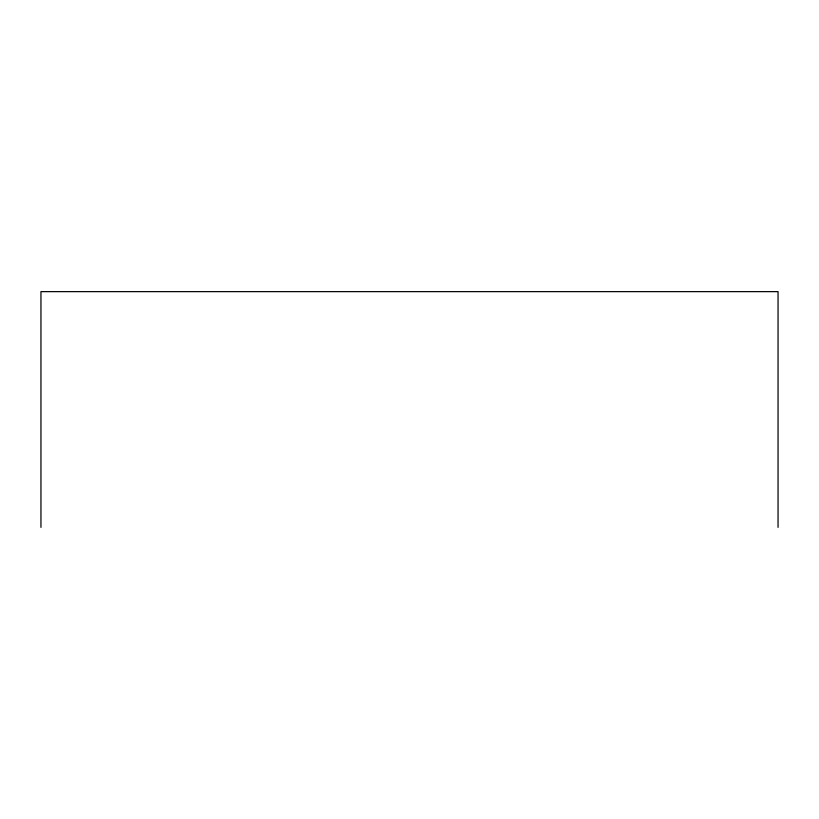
<?xml version="1.0" encoding="UTF-8"?>
<svg xmlns="http://www.w3.org/2000/svg" width="819" height="819" viewBox="0 0 819 819"><rect width="100%" height="100%" fill="white"/><g stroke="black" fill="none" stroke-linecap="round" stroke-linejoin="round"><path stroke-width="1.23" d="M778.05 527.364L778.05 291.636L40.95 291.636L40.95 527.364"/></g></svg>
